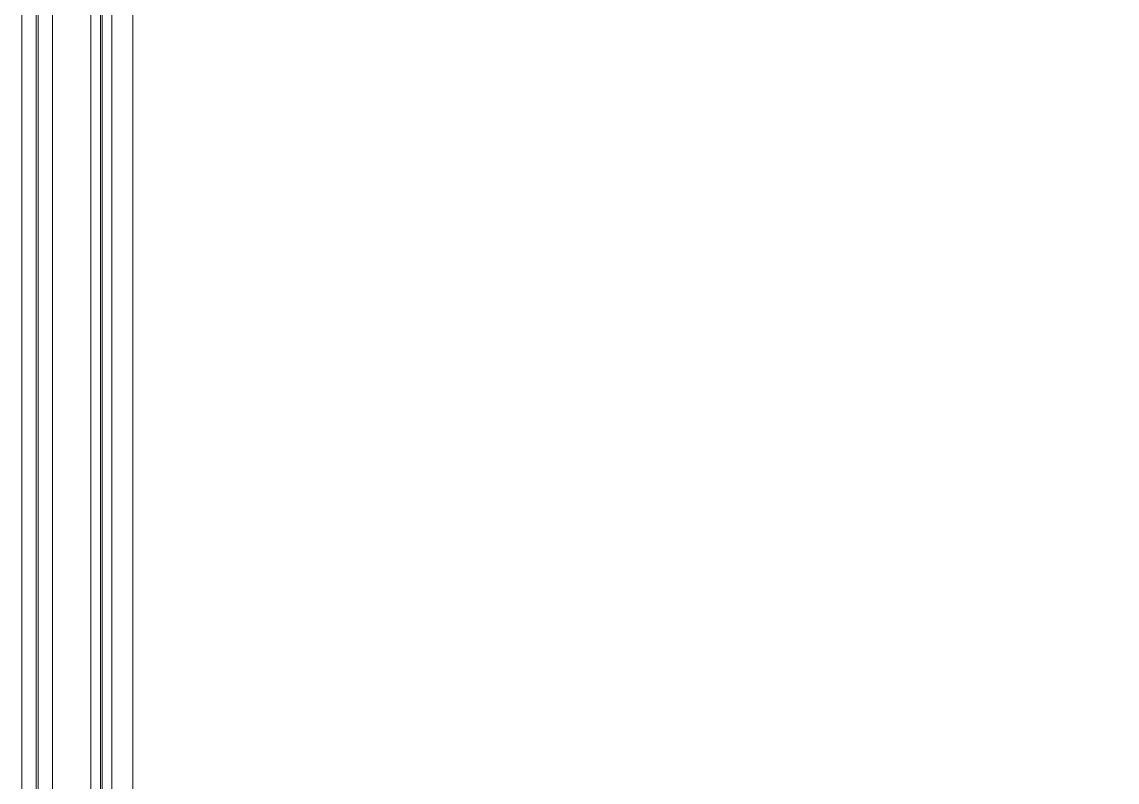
# Model space of a CAD drawing. Extents: x -1701 to 23780, y -363 to 7742.
# Drawn here: x 7104.8 to 7150.52, y 807.32 to 839.04 of the extents above; entities that cross this region are included whole.
import ezdxf

# ---------------------------------------------------------------- set-up
doc = ezdxf.new("R2010")
doc.units = 0
doc.header["$LTSCALE"] = 25
doc.header["$MEASUREMENT"] = 0
doc.linetypes.add('Audi$0$DOT2', pattern=[0.125, 0, -0.125])
doc.linetypes.add('Audi$0$HIDDEN', pattern=[0.375, 0.25, -0.125])
doc.layers.get('0').update_dxf_attribs({"color": 9, "lineweight": 9})
for name, color, linetype, lineweight in [('Audi$0$06C', 8, 'Continuous', 9), ('Audi$0$10', 8, 'Continuous', 9), ('Audi$0$15', 8, 'Continuous', 9), ('Audi$0$20', 8, 'Audi$0$DOT2', 9)]:
    doc.layers.add(name, color=color, linetype=linetype, lineweight=lineweight)

# ---------------------------------------------------------------- blocks, each defined once
blk = doc.blocks.new('*U4801')
at = {"layer": 'Audi$0$15'}
for p, q in [((1.469, -18.947), (62.699, -18.947)), ((1.469, -19.347), (62.699, -19.347)), ((1.469, -19.423), (62.699, -19.423)), ((1.469, -19.823), (62.699, -19.823)), ((1.469, -21.423), (62.699, -21.423)), ((1.469, -22.023), (62.699, -22.023)), ((1.469, -22.099), (62.699, -22.099)), ((1.469, -22.699), (62.699, -22.699))]:
    blk.add_line(p, q, dxfattribs=at)
blk = doc.blocks.new('Audi')
at = {"layer": 'Audi$0$06C'}
blk.add_lwpolyline([(7676.221, 1215.643), (7737.752, 1104.544, 0.030791), (7109.425, 704.149), (7109.425, 847.702)], format="xyb", dxfattribs=at)
at = {"layer": 'Audi$0$20', "linetype": 'Audi$0$HIDDEN'}
blk.add_lwpolyline([(7109.425, 775.358, -0.029077), (7709.783, 1155.044)], format="xyb", dxfattribs=at)
at = {"layer": 'Audi$0$10', "rotation": 270}
blk.add_blockref('*U4801', (7127.5, 851), dxfattribs=at)

msp = doc.modelspace()

# ---------------------------------------------------------------- block references
at = {"color": 6}
msp.add_blockref('Audi', (0, 0), dxfattribs=at)

doc.saveas('drawing.dxf')
